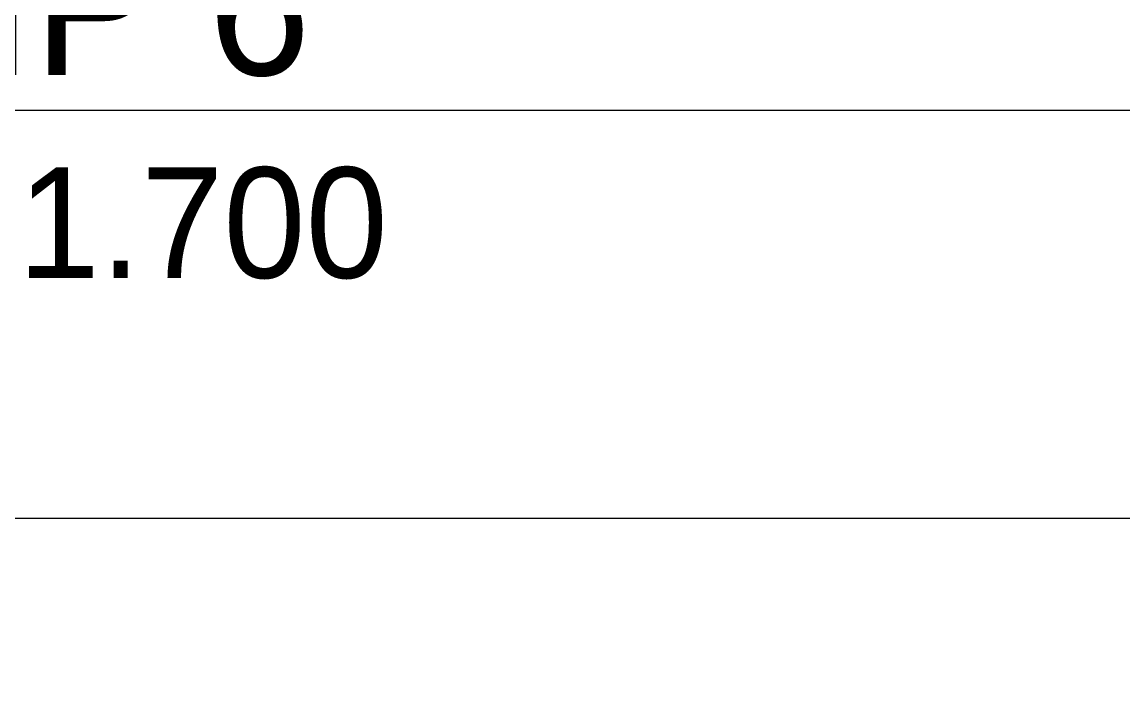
# Model space of a CAD drawing. Header units: millimetres. Extents: x -280308 to 6402717, y -14 to 2073074.
# Drawn here: x 19470 to 22131, y 562977 to 564598 of the extents above; entities that cross this region are included whole.
import ezdxf
from ezdxf.enums import TextEntityAlignment as Align

# ---------------------------------------------------------------- set-up
doc = ezdxf.new("R2010")
doc.units = ezdxf.units.MM
doc.linetypes.add('DASHED2', pattern=[0.375, 0.25, -0.125])
doc.layers.get('0').update_dxf_attribs({"lineweight": 0})
doc.layers.add('A-FURN-EQPM', color=177, linetype='Continuous', lineweight=0)
doc.layers.add('A-Z22-T-Anno_Text', color=152, linetype='Continuous', lineweight=9)
doc.layers.add('A-TEXT', color=254, linetype='Continuous')
doc.styles.add('Annotative', font='arial.ttf', dxfattribs={"height": 1.25})
doc.styles.add('TGF_A', font='arial.ttf')

# ---------------------------------------------------------------- blocks, each defined once
blk = doc.blocks.new('A$C3304e30a')
at = {"color": 0, "linetype": 'DASHED2', "lineweight": -2, "ltscale": 6}
blk.add_lwpolyline([(56100, -9550), (51900, -9550), (51900, -11950), (56100, -11950)], close=True, dxfattribs=at)
blk = doc.blocks.new('*U540')
at = {"lineweight": -2}
blk.add_line((19.23314, 0), (14.55073, 0), dxfattribs=at)
at = {"color": 7, "lineweight": -2, "style": 'TGF_A', "flags": 8}
for tag, height, p in [('NOTE1', 0.0625, (0, 0.3375)), ('DET', 0.09375, (0, 0.09612)), ('SHT', 0.075, (0, -0.10211)), ('NOTE2', 0.0625, (0, -0.39942))]:
    blk.add_attdef(tag, text='', height=height, dxfattribs=at).set_placement(p, align=Align.MIDDLE)
blk = doc.blocks.new('A$Cba193409')
at = {"layer": 'A-Z22-T-Anno_Text', "color": 7, "xscale": 4266.666666600002, "yscale": 4266.666666600002, "zscale": 4266.666666600002}
blk.add_blockref('*U540', (-74879.7, -8888.9), dxfattribs=at)
blk = doc.blocks.new('4')
at = {"layer": 'A-FURN-EQPM', "color": 0, "linetype": 'ByBlock', "lineweight": -2, "ltscale": 0.25}
blk.add_blockref('A$Cba193409', (22557.9, 573273.3), dxfattribs=at)
at = {"layer": 'A-FURN-EQPM', "ltscale": 0.25}
blk.add_blockref('A$C3304e30a', (-33867.1, 572948.3), dxfattribs=at)
at = {"layer": 'A-TEXT', "ltscale": 0.25, "insert": (16669.6, 564804.1), "char_height": 267.3, "attachment_point": 1, "style": 'Annotative'}
blk.add_mtext_dynamic_manual_height_columns('\\pxqc;{\\fCentury Gothic|b0|i0|c0|p34;\\H1.25x;R. VIP 6\\P\\H0.8x;FFL +11.700}', width=5332.382, gutter_width=1670.6, heights=[0], dxfattribs=at)

msp = doc.modelspace()

# ---------------------------------------------------------------- block references
msp.add_blockref('4', (0, 0))

doc.saveas('drawing.dxf')
